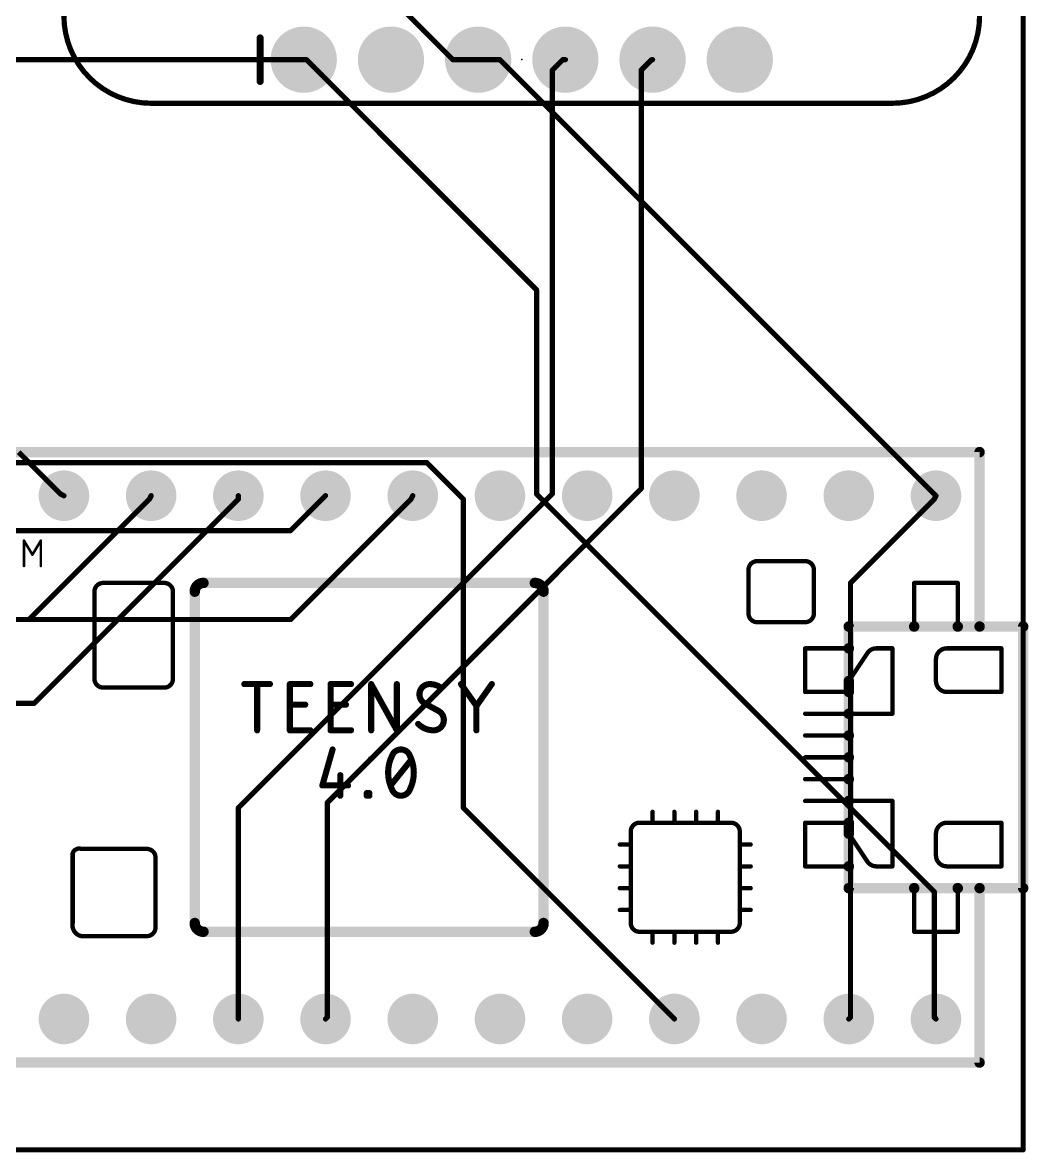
# Model space of a CAD drawing. Extents: x 20.2 to 95.4, y -5.2 to 47.1.
# Drawn here: x 66.11 to 95.4, y -5.16 to 27.75 of the extents above; entities that cross this region are included whole.
import ezdxf

# ---------------------------------------------------------------- set-up
doc = ezdxf.new("R2010")
doc.units = 0
for name, color, linetype in [('1', 12, 'CONTINUOUS'), ('16', 132, 'CONTINUOUS'), ('17', 110, 'CONTINUOUS'), ('20', 31, 'CONTINUOUS'), ('21', 253, 'CONTINUOUS'), ('23', 53, 'CONTINUOUS'), ('51', 253, 'CONTINUOUS')]:
    doc.layers.add(name, color=color, linetype=linetype)

# ---------------------------------------------------------------- blocks, each defined once
blk = doc.blocks.new('RECT')
blk.add_solid([(-0.5, -0.5), (0.5, -0.5), (-0.5, 0.5), (0.5, 0.5)])
blk = doc.blocks.new('ROUNDP')
at = {"const_width": 0.5}
blk.add_lwpolyline([(0, -0.25, 1), (0, 0.25, 1), (0, -0.25)], format="xyb", dxfattribs=at)

msp = doc.modelspace()

# ---------------------------------------------------------------- linework, layer by layer
at = {"layer": '1', "const_width": 0.1524}
for points in [[(71.0184, 34.29), (78.6384, 26.67)], [(58.674, 26.67), (74.295, 26.67)], [(78.6384, 26.67), (79.375, 26.67)], [(81.8388, 26.67), (81.534, 26.3652)], [(81.8388, 26.67), (81.915, 26.67)], [(84.4296, 26.67), (84.1248, 26.3652)], [(84.4296, 26.67), (84.455, 26.67)], [(81.534, 26.3652), (81.534, 14.0208)], [(84.1248, 26.3652), (84.1248, 14.1732)], [(67.2084, 14.0208), (65.9892, 15.24)], [(84.1248, 14.1732), (74.9808, 5.0292)], [(69.7992, 13.8684), (66.294, 10.3632)], [(72.39, 13.8684), (66.4464, 7.9248)], [(67.2084, 14.0208), (67.31, 13.97)], [(69.7992, 13.8684), (69.85, 13.97)], [(81.534, 14.0208), (72.39, 4.8768)], [(72.39, 13.8684), (72.39, 13.97)], [(92.6592, 13.8684), (90.2208, 11.43)], [(92.6592, 13.8684), (92.71, 13.97)], [(90.2208, 11.43), (90.2208, -1.2192)], [(66.294, 10.3632), (59.7408, 10.3632)], [(66.4464, 7.9248), (59.8932, 7.9248)], [(72.39, 4.8768), (72.39, -1.27)], [(74.9808, 5.0292), (74.9808, -1.2192)], [(74.9808, -1.2192), (74.93, -1.27)], [(90.2208, -1.2192), (90.17, -1.27)]]:
    msp.add_lwpolyline(points, dxfattribs=at)
at = {"layer": '1', "const_width": 0.0762}
for points in [[(74.295, 26.6319, 1), (74.295, 26.7081)], [(78.6384, 26.7081, 1), (78.6384, 26.6319)], [(78.6115, 26.6431, 1), (78.6653, 26.6969)], [(79.375, 26.6319, 1), (79.375, 26.7081)], [(81.8388, 26.7081, 1), (81.8388, 26.6319)], [(81.8657, 26.6431, 1), (81.8119, 26.6969)], [(81.915, 26.6319, 1), (81.915, 26.7081)], [(84.4296, 26.7081, 1), (84.4296, 26.6319)], [(84.4565, 26.6431, 1), (84.4027, 26.6969)], [(84.455, 26.6319, 1), (84.455, 26.7081)], [(81.5721, 26.3652, 1), (81.4959, 26.3652)], [(81.5071, 26.3921, 1), (81.5609, 26.3383)], [(84.1629, 26.3652, 1), (84.0867, 26.3652)], [(84.0979, 26.3921, 1), (84.1517, 26.3383)], [(84.0867, 14.1732, 1), (84.1629, 14.1732)], [(84.1517, 14.1463, 1), (84.0979, 14.2001)], [(67.2254, 14.0549, 1), (67.1914, 13.9867)], [(67.1815, 13.9939, 1), (67.2353, 14.0477)], [(67.293, 13.9359, 1), (67.327, 14.0041)], [(69.7651, 13.8854, 1), (69.8333, 13.8514)], [(69.8261, 13.8415, 1), (69.7723, 13.8953)], [(69.8841, 13.953, 1), (69.8159, 13.987)], [(72.4281, 13.97, 1), (72.3519, 13.97)], [(72.3519, 13.8684, 1), (72.4281, 13.8684)], [(72.4169, 13.8415, 1), (72.3631, 13.8953)], [(81.4959, 14.0208, 1), (81.5721, 14.0208)], [(81.5609, 13.9939, 1), (81.5071, 14.0477)], [(92.6251, 13.8854, 1), (92.6933, 13.8514)], [(92.6861, 13.8415, 1), (92.6323, 13.8953)], [(92.7441, 13.953, 1), (92.6759, 13.987)], [(90.2589, 11.43, 1), (90.1827, 11.43)], [(90.1939, 11.4569, 1), (90.2477, 11.4031)], [(66.2671, 10.3901, 1), (66.3209, 10.3363)], [(66.294, 10.3251, 1), (66.294, 10.4013)], [(66.4195, 7.9517, 1), (66.4733, 7.8979)], [(66.4464, 7.8867, 1), (66.4464, 7.9629)], [(72.4281, 4.8768, 1), (72.3519, 4.8768)], [(72.3631, 4.9037, 1), (72.4169, 4.8499)], [(75.0189, 5.0292, 1), (74.9427, 5.0292)], [(74.9539, 5.0561, 1), (75.0077, 5.0023)], [(72.3519, -1.27, 1), (72.4281, -1.27)], [(74.9031, -1.2431, 1), (74.9569, -1.2969)], [(74.9427, -1.2192, 1), (75.0189, -1.2192)], [(75.0077, -1.2461, 1), (74.9539, -1.1923)], [(90.1431, -1.2431, 1), (90.1969, -1.2969)], [(90.1827, -1.2192, 1), (90.2589, -1.2192)], [(90.2477, -1.2461, 1), (90.1939, -1.1923)]]:
    msp.add_lwpolyline(points, format="xyb", dxfattribs=at)
at = {"layer": '16', "const_width": 0.1524}
for points in [[(74.3712, 26.67), (74.295, 26.67)], [(74.3712, 26.67), (81.0768, 19.9644)], [(80.01, 26.67), (79.375, 26.67)], [(92.71, 13.97), (80.01, 26.67)], [(81.0768, 19.9644), (81.0768, 14.0208)], [(77.8764, 14.9352), (56.0832, 14.9352)], [(78.9432, 13.8684), (77.8764, 14.9352)], [(74.93, 13.97), (73.914, 12.954)], [(77.4192, 13.8684), (73.914, 10.3632)], [(77.4192, 13.8684), (77.47, 13.97)], [(78.9432, 4.8768), (78.9432, 13.8684)], [(81.0768, 14.0208), (92.6592, 2.4384)], [(73.914, 12.954), (59.7408, 12.954)], [(73.914, 10.3632), (45.4152, 10.3632)], [(85.09, -1.27), (78.9432, 4.8768)], [(92.6592, 2.4384), (92.6592, -1.2192)], [(92.6592, -1.2192), (92.71, -1.27)]]:
    msp.add_lwpolyline(points, dxfattribs=at)
at = {"layer": '16', "const_width": 0.0762}
for points in [[(74.295, 26.7081, 1), (74.295, 26.6319)], [(74.3981, 26.6969, 1), (74.3443, 26.6431)], [(74.3712, 26.6319, 1), (74.3712, 26.7081)], [(79.375, 26.7081, 1), (79.375, 26.6319)], [(80.0369, 26.6969, 1), (79.9831, 26.6431)], [(80.01, 26.6319, 1), (80.01, 26.7081)], [(81.1149, 19.9644, 1), (81.0387, 19.9644)], [(81.0499, 19.9375, 1), (81.1037, 19.9913)], [(77.9033, 14.9621, 1), (77.8495, 14.9083)], [(77.8764, 14.8971, 1), (77.8764, 14.9733)], [(74.9569, 13.9431, 1), (74.9031, 13.9969)], [(77.3851, 13.8854, 1), (77.4533, 13.8514)], [(77.4461, 13.8415, 1), (77.3923, 13.8953)], [(77.5041, 13.953, 1), (77.4359, 13.987)], [(78.9813, 13.8684, 1), (78.9051, 13.8684)], [(78.9163, 13.8415, 1), (78.9701, 13.8953)], [(81.0387, 14.0208, 1), (81.1149, 14.0208)], [(81.1037, 14.0477, 1), (81.0499, 13.9939)], [(92.6831, 13.9431, 1), (92.7369, 13.9969)], [(73.8871, 12.9809, 1), (73.9409, 12.9271)], [(73.914, 12.9159, 1), (73.914, 12.9921)], [(73.8871, 10.3901, 1), (73.9409, 10.3363)], [(73.914, 10.3251, 1), (73.914, 10.4013)], [(78.9701, 4.9037, 1), (78.9163, 4.8499)], [(78.9051, 4.8768, 1), (78.9813, 4.8768)], [(92.6973, 2.4384, 1), (92.6211, 2.4384)], [(92.6323, 2.4115, 1), (92.6861, 2.4653)], [(85.0631, -1.2969, 1), (85.1169, -1.2431)], [(92.6211, -1.2192, 1), (92.6973, -1.2192)], [(92.6861, -1.1923, 1), (92.6323, -1.2461)], [(92.6831, -1.2969, 1), (92.7369, -1.2431)]]:
    msp.add_lwpolyline(points, format="xyb", dxfattribs=at)
at = {"layer": '20', "const_width": 0.1524}
for points in [[(95.25, -5.08), (95.25, 46.99)], [(20.32, -5.08), (95.25, -5.08)]]:
    msp.add_lwpolyline(points, dxfattribs=at)
at = {"layer": '20', "const_width": 0.0762}
for points in [[(95.2119, -5.08, 1), (95.2881, -5.08)], [(95.25, -5.1181, 1), (95.25, -5.0419)]]:
    msp.add_lwpolyline(points, format="xyb", dxfattribs=at)
at = {"layer": '21'}
for points, const_width in [([(67.31, 27.94, 0.4142), (69.85, 25.4)], 0.1524), ([(91.44, 25.4, 0.4142), (93.98, 27.94)], 0.1524), ([(69.85, 25.4381, 1), (69.85, 25.3619)], 0.0762), ([(69.85, 25.3619, 1), (69.85, 25.4381)], 0.0762), ([(91.44, 25.4381, 1), (91.44, 25.3619)], 0.0762), ([(91.44, 25.3619, 1), (91.44, 25.4381)], 0.0762), ([(94.0562, 15.24, 1), (93.9038, 15.24)], 0.1524), ([(93.98, 15.1638, 1), (93.98, 15.3162)], 0.1524), ([(66.1622, 12.6717, 1), (66.1295, 12.6521)], 0.0381), ([(66.1649, 12.6619, 1), (66.1268, 12.6619)], 0.0381), ([(66.6559, 12.6619, 1), (66.6179, 12.6619)], 0.0381), ([(66.6532, 12.6521, 1), (66.6206, 12.6717)], 0.0381), ([(66.375, 12.2625, 1), (66.4077, 12.2429)], 0.0381), ([(66.375, 12.2429, 1), (66.4077, 12.2625)], 0.0381), ([(66.1268, 11.9253, 1), (66.1649, 11.9253)], 0.0381), ([(66.6179, 11.9253, 1), (66.6559, 11.9253)], 0.0381), ([(87.503, 12.065, 0.4142), (87.249, 11.811)], 0.127), ([(87.2808, 11.811, 1), (87.2173, 11.811)], 0.0635), ([(87.503, 12.0968, 1), (87.503, 12.0333)], 0.0635), ([(87.503, 12.0333, 1), (87.503, 12.0968)], 0.0635), ([(89.154, 11.811, 0.4142), (88.9, 12.065)], 0.127), ([(88.9, 12.0968, 1), (88.9, 12.0333)], 0.0635), ([(88.9, 12.0333, 1), (88.9, 12.0968)], 0.0635), ([(89.1858, 11.811, 1), (89.1223, 11.811)], 0.0635), ([(71.374, 11.43, 0.4142), (71.12, 11.176)], 0.3048), ([(71.374, 11.5062, 1), (71.374, 11.3538)], 0.1524), ([(71.374, 11.3538, 1), (71.374, 11.5062)], 0.1524), ([(81.28, 11.176, 0.4142), (81.026, 11.43)], 0.3048), ([(81.026, 11.5062, 1), (81.026, 11.3538)], 0.1524), ([(81.026, 11.3538, 1), (81.026, 11.5062)], 0.1524), ([(87.2173, 11.811, 1), (87.2808, 11.811)], 0.0635), ([(89.1223, 11.811, 1), (89.1858, 11.811)], 0.0635), ([(68.2308, 11.176, 1), (68.1672, 11.176)], 0.0635), ([(68.1672, 11.176, 1), (68.2308, 11.176)], 0.0635), ([(68.453, 11.43, 0.4142), (68.199, 11.176)], 0.127), ([(68.453, 11.4618, 1), (68.453, 11.3982)], 0.0635), ([(68.453, 11.3982, 1), (68.453, 11.4618)], 0.0635), ([(70.231, 11.4618, 1), (70.231, 11.3982)], 0.0635), ([(70.485, 11.176, 0.4142), (70.231, 11.43)], 0.127), ([(70.231, 11.3982, 1), (70.231, 11.4618)], 0.0635), ([(70.5168, 11.176, 1), (70.4532, 11.176)], 0.0635), ([(70.4532, 11.176, 1), (70.5168, 11.176)], 0.0635), ([(71.1962, 11.176, 1), (71.0438, 11.176)], 0.1524), ([(71.0438, 11.176, 1), (71.1962, 11.176)], 0.1524), ([(81.3562, 11.176, 1), (81.2038, 11.176)], 0.1524), ([(81.2038, 11.176, 1), (81.3562, 11.176)], 0.1524), ([(92.075, 11.4618, 1), (92.075, 11.3982)], 0.0635), ([(92.1068, 11.43, 1), (92.0433, 11.43)], 0.0635), ([(93.3768, 11.43, 1), (93.3132, 11.43)], 0.0635), ([(93.345, 11.3982, 1), (93.345, 11.4618)], 0.0635), ([(87.249, 10.541, 0.4142), (87.503, 10.287)], 0.127), ([(87.2808, 10.541, 1), (87.2173, 10.541)], 0.0635), ([(87.2173, 10.541, 1), (87.2808, 10.541)], 0.0635), ([(88.9, 10.287, 0.4142), (89.154, 10.541)], 0.127), ([(89.1858, 10.541, 1), (89.1223, 10.541)], 0.0635), ([(89.1223, 10.541, 1), (89.1858, 10.541)], 0.0635), ([(87.503, 10.3188, 1), (87.503, 10.2553)], 0.0635), ([(87.503, 10.2553, 1), (87.503, 10.3188)], 0.0635), ([(88.9, 10.3188, 1), (88.9, 10.2553)], 0.0635), ([(88.9, 10.2553, 1), (88.9, 10.3188)], 0.0635), ([(90.17, 10.2362, 1), (90.17, 10.0838)], 0.1524), ([(90.2462, 10.16, 1), (90.0938, 10.16)], 0.1524), ([(92.075, 10.2362, 1), (92.075, 10.0838)], 0.1524), ([(92.075, 10.0838, 1), (92.075, 10.2362)], 0.1524), ([(93.345, 10.2362, 1), (93.345, 10.0838)], 0.1524), ([(93.345, 10.0838, 1), (93.345, 10.2362)], 0.1524), ([(93.98, 10.2362, 1), (93.98, 10.0838)], 0.1524), ([(93.9038, 10.16, 1), (94.0562, 10.16)], 0.1524), ([(93.98, 10.0838, 1), (93.98, 10.2362)], 0.1524), ([(95.3262, 10.16, 1), (95.1738, 10.16)], 0.1524), ([(95.25, 10.0838, 1), (95.25, 10.2362)], 0.1524), ([(92.0433, 10.16, 1), (92.1068, 10.16)], 0.0635), ([(93.3132, 10.16, 1), (93.3768, 10.16)], 0.0635), ([(88.9, 9.5568, 1), (88.9, 9.4932)], 0.0635), ([(88.9318, 9.525, 1), (88.8683, 9.525)], 0.0635), ([(90.2462, 9.525, 1), (90.0938, 9.525)], 0.1524), ([(90.0938, 9.525, 1), (90.2462, 9.525)], 0.1524), ([(90.17, 9.4932, 1), (90.17, 9.5568)], 0.0635), ([(90.9749, 9.525, 0.2508), (90.7107, 9.3836)], 0.127), ([(90.9749, 9.5568, 1), (90.9749, 9.4932)], 0.0635), ([(90.9749, 9.4933, 1), (90.9749, 9.5567)], 0.0635), ([(91.4718, 9.525, 1), (91.4082, 9.525)], 0.0635), ([(91.44, 9.4932, 1), (91.44, 9.5568)], 0.0635), ([(93.0275, 9.525, 0.4142), (92.71, 9.2075)], 0.127), ([(93.0275, 9.5568, 1), (93.0275, 9.4932)], 0.0635), ([(93.0275, 9.4932, 1), (93.0275, 9.5568)], 0.0635), ([(94.6468, 9.525, 1), (94.5833, 9.525)], 0.0635), ([(94.615, 9.4932, 1), (94.615, 9.5568)], 0.0635), ([(90.6843, 9.4012, 1), (90.7372, 9.366)], 0.0635), ([(90.7372, 9.366, 1), (90.6843, 9.4012)], 0.0635), ([(92.7418, 9.2075, 1), (92.6783, 9.2075)], 0.0635), ([(92.6783, 9.2075, 1), (92.7418, 9.2075)], 0.0635), ([(68.2308, 8.636, 1), (68.1672, 8.636)], 0.0635), ([(68.1672, 8.636, 1), (68.2308, 8.636)], 0.0635), ([(68.199, 8.636, 0.4142), (68.453, 8.382)], 0.127), ([(70.231, 8.382, 0.4142), (70.485, 8.636)], 0.127), ([(70.5168, 8.636, 1), (70.4532, 8.636)], 0.0635), ([(70.4532, 8.636, 1), (70.5168, 8.636)], 0.0635), ([(72.5629, 8.5281, 1), (72.5629, 8.4392)], 0.0889), ([(72.9813, 8.4836, 1), (72.8924, 8.4836)], 0.0889), ([(73.3108, 8.4392, 1), (73.3108, 8.5281)], 0.0889), ([(73.8895, 8.5281, 1), (73.8895, 8.4392)], 0.0889), ([(73.9339, 8.4836, 1), (73.845, 8.4836)], 0.0889), ([(74.4878, 8.4392, 1), (74.4878, 8.5281)], 0.0889), ([(75.0758, 8.5281, 1), (75.0758, 8.4392)], 0.0889), ([(75.1202, 8.4836, 1), (75.0314, 8.4836)], 0.0889), ([(75.6741, 8.4392, 1), (75.6741, 8.5281)], 0.0889), ([(76.2977, 8.5052, 1), (76.22, 8.462)], 0.0889), ([(76.3033, 8.4836, 1), (76.2144, 8.4836)], 0.0889), ([(77.0512, 8.4836, 1), (76.9623, 8.4836)], 0.0889), ([(77.9642, 8.4836, 0.4142), (77.6651, 8.1844)], 0.1778), ([(78.3008, 8.3714, 0.1623), (77.9642, 8.4836)], 0.1778), ([(77.9642, 8.528, 1), (77.9642, 8.4392)], 0.0889), ([(77.9642, 8.4392, 1), (77.9642, 8.5281)], 0.0889), ([(78.9124, 8.5092, 1), (78.8398, 8.458)], 0.0889), ([(79.8099, 8.458, 1), (79.7373, 8.5092)], 0.0889), ([(90.2462, 8.5725, 1), (90.0938, 8.5725)], 0.1524), ([(90.0938, 8.5725, 1), (90.2462, 8.5725)], 0.1524), ([(90.1436, 8.5901, 1), (90.1964, 8.5549)], 0.0635), ([(92.71, 8.5725, 0.4142), (93.0275, 8.255)], 0.127), ([(92.7418, 8.5725, 1), (92.6783, 8.5725)], 0.0635), ([(92.6783, 8.5725, 1), (92.7418, 8.5725)], 0.0635), ([(68.453, 8.4138, 1), (68.453, 8.3502)], 0.0635), ([(68.453, 8.3502, 1), (68.453, 8.4138)], 0.0635), ([(70.231, 8.4138, 1), (70.231, 8.3502)], 0.0635), ([(70.231, 8.3502, 1), (70.231, 8.4138)], 0.0635), ([(77.7095, 8.1844, 1), (77.6206, 8.1844)], 0.0889), ([(77.6206, 8.1844, 1), (77.7095, 8.1844)], 0.0889), ([(77.6651, 8.1844, 0.2656), (77.8146, 7.9227)], 0.1778), ([(78.2741, 8.3359, 1), (78.3274, 8.407)], 0.0889), ([(88.9, 8.2868, 1), (88.9, 8.2233)], 0.0635), ([(88.8683, 8.255, 1), (88.9318, 8.255)], 0.0635), ([(90.2462, 8.255, 1), (90.0938, 8.255)], 0.1524), ([(90.0938, 8.255, 1), (90.2462, 8.255)], 0.1524), ([(90.17, 8.2233, 1), (90.17, 8.2868)], 0.0635), ([(93.0275, 8.2868, 1), (93.0275, 8.2233)], 0.0635), ([(93.0275, 8.2233, 1), (93.0275, 8.2868)], 0.0635), ([(94.5833, 8.255, 1), (94.6468, 8.255)], 0.0635), ([(94.615, 8.2233, 1), (94.615, 8.2868)], 0.0635), ([(73.8895, 7.9297, 1), (73.8895, 7.8408)], 0.0889), ([(74.3382, 7.8408, 1), (74.3382, 7.9297)], 0.0889), ([(75.0758, 7.9297, 1), (75.0758, 7.8408)], 0.0889), ([(75.5245, 7.8408, 1), (75.5245, 7.9297)], 0.0889), ([(77.8359, 7.9617, 1), (77.7934, 7.8837)], 0.0889), ([(77.7921, 7.8844, 1), (77.8372, 7.961)], 0.0889), ([(79.2885, 7.8735, 1), (79.3612, 7.8223)], 0.0889), ([(79.3693, 7.8479, 1), (79.2804, 7.8479)], 0.0889), ([(79.2885, 7.8223, 1), (79.3612, 7.8735)], 0.0889), ([(78.3756, 7.4366, 0.2656), (78.226, 7.6983)], 0.1778), ([(78.2485, 7.7366, 1), (78.2034, 7.66)], 0.0889), ([(78.2047, 7.6593, 1), (78.2473, 7.7373)], 0.0889), ([(88.9, 7.6517, 1), (88.9, 7.5883)], 0.0635), ([(90.2462, 7.62, 1), (90.0938, 7.62)], 0.1524), ([(90.0938, 7.62, 1), (90.2462, 7.62)], 0.1524), ([(90.17, 7.6517, 1), (90.17, 7.5883)], 0.0635), ([(90.17, 7.5883, 1), (90.17, 7.6517)], 0.0635), ([(91.4082, 7.62, 1), (91.4718, 7.62)], 0.0635), ([(91.44, 7.5883, 1), (91.44, 7.6517)], 0.0635), ([(77.6277, 7.3244, 0.2), (78.0764, 7.1374)], 0.1778), ([(77.6592, 7.3557, 1), (77.5961, 7.2931)], 0.0889), ([(78.0764, 7.1374, 0.4142), (78.3756, 7.4366)], 0.1778), ([(78.42, 7.4366, 1), (78.3311, 7.4366)], 0.0889), ([(78.3311, 7.4366, 1), (78.42, 7.4366)], 0.0889), ([(72.8924, 7.1374, 1), (72.9813, 7.1374)], 0.0889), ([(73.8895, 7.1819, 1), (73.8895, 7.093)], 0.0889), ([(73.845, 7.1374, 1), (73.9339, 7.1374)], 0.0889), ([(74.4878, 7.093, 1), (74.4878, 7.1819)], 0.0889), ([(75.0758, 7.1819, 1), (75.0758, 7.093)], 0.0889), ([(75.0314, 7.1374, 1), (75.1202, 7.1374)], 0.0889), ([(75.6741, 7.093, 1), (75.6741, 7.1819)], 0.0889), ([(76.2144, 7.1374, 1), (76.3033, 7.1374)], 0.0889), ([(76.9623, 7.1374, 1), (77.0512, 7.1374)], 0.0889), ([(76.9679, 7.1158, 1), (77.0456, 7.159)], 0.0889), ([(78.0764, 7.1818, 1), (78.0764, 7.093)], 0.0889), ([(78.0764, 7.093, 1), (78.0764, 7.1818)], 0.0889), ([(79.2804, 7.1374, 1), (79.3693, 7.1374)], 0.0889), ([(88.9, 7.0168, 1), (88.9, 6.9533)], 0.0635), ([(90.2462, 6.985, 1), (90.0938, 6.985)], 0.1524), ([(90.0938, 6.985, 1), (90.2462, 6.985)], 0.1524), ([(90.17, 6.9533, 1), (90.17, 7.0168)], 0.0635), ([(75.178, 6.5664, 1), (75.0925, 6.5908)], 0.0889), ([(77.1264, 6.5786, 0.3205), (76.8647, 6.3916)], 0.1778), ([(77.3882, 6.3916, 0.3205), (77.1264, 6.5786)], 0.1778), ([(77.1264, 6.623, 1), (77.1264, 6.5342)], 0.0889), ([(77.1264, 6.5342, 1), (77.1264, 6.623)], 0.0889), ([(76.8647, 6.3916, 0.1139), (76.7525, 5.9055)], 0.1778), ([(76.8226, 6.406, 1), (76.9067, 6.3772)], 0.0889), ([(76.9046, 6.3721, 1), (76.8247, 6.4111)], 0.0889), ([(77.4282, 6.4111, 1), (77.3482, 6.3721)], 0.0889), ([(77.5004, 5.9055, 0.1139), (77.3882, 6.3916)], 0.1778), ([(77.3461, 6.3772, 1), (77.4302, 6.406)], 0.0889), ([(77.4603, 6.2517, 1), (77.3909, 6.3072)], 0.0889), ([(88.9, 6.3818, 1), (88.9, 6.3183)], 0.0635), ([(90.2462, 6.35, 1), (90.0938, 6.35)], 0.1524), ([(90.0938, 6.35, 1), (90.2462, 6.35)], 0.1524), ([(90.17, 6.3183, 1), (90.17, 6.3818)], 0.0635), ([(76.7525, 5.9055, 0.1139), (76.8647, 5.4194)], 0.1778), ([(76.7969, 5.9055, 1), (76.708, 5.9055)], 0.0889), ([(76.708, 5.9055, 1), (76.7969, 5.9055)], 0.0889), ([(77.3882, 5.4194, 0.1139), (77.5004, 5.9055)], 0.1778), ([(77.5448, 5.9055, 1), (77.4559, 5.9055)], 0.0889), ([(77.4559, 5.9055, 1), (77.5448, 5.9055)], 0.0889), ([(74.8361, 5.576, 1), (74.8361, 5.4871)], 0.0889), ([(75.4041, 5.8307, 1), (75.3152, 5.8307)], 0.0889), ([(75.584, 5.4871, 1), (75.584, 5.576)], 0.0889), ([(76.7926, 5.5593, 1), (76.862, 5.5038)], 0.0889), ([(88.9, 5.7467, 1), (88.9, 5.6833)], 0.0635), ([(90.2462, 5.715, 1), (90.0938, 5.715)], 0.1524), ([(90.0938, 5.715, 1), (90.2462, 5.715)], 0.1524), ([(90.17, 5.6833, 1), (90.17, 5.7467)], 0.0635), ([(74.7934, 5.5438, 1), (74.8788, 5.5193)], 0.0889), ([(75.3152, 5.2324, 1), (75.4041, 5.2324)], 0.0889), ([(76.1753, 5.3072, 1), (76.0864, 5.3072)], 0.0889), ([(76.1309, 5.2769, 1), (76.1309, 5.1879)], 0.0889), ([(76.0864, 5.2324, 1), (76.1753, 5.2324)], 0.0889), ([(76.1309, 5.3516, 1), (76.1309, 5.2627)], 0.0889), ([(76.2501, 5.3072, 1), (76.1612, 5.3072)], 0.0889), ([(76.1612, 5.2324, 1), (76.2501, 5.2324)], 0.0889), ([(76.2056, 5.2627, 1), (76.2056, 5.3516)], 0.0889), ([(76.2056, 5.1879, 1), (76.2056, 5.2769)], 0.0889), ([(76.8647, 5.4194, 0.3205), (77.1264, 5.2324)], 0.1778), ([(76.9067, 5.4338, 1), (76.8226, 5.405)], 0.0889), ([(76.8247, 5.3999, 1), (76.9046, 5.4388)], 0.0889), ([(77.1264, 5.2324, 0.3205), (77.3882, 5.4194)], 0.1778), ([(77.1264, 5.2768, 1), (77.1264, 5.188)], 0.0889), ([(77.1264, 5.188, 1), (77.1264, 5.2768)], 0.0889), ([(77.3482, 5.4389, 1), (77.4282, 5.3999)], 0.0889), ([(77.4302, 5.405, 1), (77.3461, 5.4338)], 0.0889), ([(88.9, 5.1117, 1), (88.9, 5.0483)], 0.0635), ([(90.2462, 5.08, 1), (90.0938, 5.08)], 0.1524), ([(90.0938, 5.08, 1), (90.2462, 5.08)], 0.1524), ([(90.17, 5.1117, 1), (90.17, 5.0483)], 0.0635), ([(90.17, 5.0483, 1), (90.17, 5.1117)], 0.0635), ([(91.4718, 5.08, 1), (91.4082, 5.08)], 0.0635), ([(91.44, 5.0483, 1), (91.44, 5.1117)], 0.0635), ([(84.4868, 4.7625, 1), (84.4232, 4.7625)], 0.0635), ([(85.1218, 4.7625, 1), (85.0583, 4.7625)], 0.0635), ([(85.7568, 4.7625, 1), (85.6933, 4.7625)], 0.0635), ([(86.3918, 4.7625, 1), (86.3282, 4.7625)], 0.0635), ([(84.074, 4.445, 0.4142), (83.82, 4.191)], 0.127), ([(84.074, 4.4768, 1), (84.074, 4.4133)], 0.0635), ([(84.074, 4.4133, 1), (84.074, 4.4768)], 0.0635), ([(84.4232, 4.445, 1), (84.4868, 4.445)], 0.0635), ([(84.455, 4.4768, 1), (84.455, 4.4133)], 0.0635), ([(84.455, 4.4133, 1), (84.455, 4.4768)], 0.0635), ([(85.09, 4.4768, 1), (85.09, 4.4133)], 0.0635), ([(85.0583, 4.445, 1), (85.1218, 4.445)], 0.0635), ([(85.09, 4.4133, 1), (85.09, 4.4768)], 0.0635), ([(85.725, 4.4768, 1), (85.725, 4.4133)], 0.0635), ([(85.6933, 4.445, 1), (85.7568, 4.445)], 0.0635), ([(85.725, 4.4133, 1), (85.725, 4.4768)], 0.0635), ([(86.3282, 4.445, 1), (86.3918, 4.445)], 0.0635), ([(86.36, 4.4768, 1), (86.36, 4.4133)], 0.0635), ([(86.36, 4.4133, 1), (86.36, 4.4768)], 0.0635), ([(86.741, 4.4768, 1), (86.741, 4.4133)], 0.0635), ([(86.995, 4.191, 0.4142), (86.741, 4.445)], 0.127), ([(86.741, 4.4133, 1), (86.741, 4.4768)], 0.0635), ([(88.9, 4.4768, 1), (88.9, 4.4133)], 0.0635), ([(88.9318, 4.445, 1), (88.8683, 4.445)], 0.0635), ([(90.2462, 4.445, 1), (90.0938, 4.445)], 0.1524), ([(90.0938, 4.445, 1), (90.2462, 4.445)], 0.1524), ([(90.2462, 4.1275, 1), (90.0938, 4.1275)], 0.1524), ([(90.17, 4.4133, 1), (90.17, 4.4768)], 0.0635), ([(93.0275, 4.445, 0.4142), (92.71, 4.1275)], 0.127), ([(93.0275, 4.4768, 1), (93.0275, 4.4133)], 0.0635), ([(93.0275, 4.4133, 1), (93.0275, 4.4768)], 0.0635), ([(94.6468, 4.445, 1), (94.5833, 4.445)], 0.0635), ([(94.615, 4.4133, 1), (94.615, 4.4768)], 0.0635), ([(83.8518, 4.191, 1), (83.7883, 4.191)], 0.0635), ([(83.7883, 4.191, 1), (83.8518, 4.191)], 0.0635), ([(87.0268, 4.191, 1), (86.9633, 4.191)], 0.0635), ([(86.9633, 4.191, 1), (87.0268, 4.191)], 0.0635), ([(90.0938, 4.1275, 1), (90.2462, 4.1275)], 0.1524), ([(90.1964, 4.1451, 1), (90.1436, 4.1099)], 0.0635), ([(92.7418, 4.1275, 1), (92.6783, 4.1275)], 0.0635), ([(92.6783, 4.1275, 1), (92.7418, 4.1275)], 0.0635), ([(67.818, 3.683, 0.4142), (67.564, 3.556)], 0.127), ([(67.818, 3.7148, 1), (67.818, 3.6513)], 0.0635), ([(67.808, 3.6529, 1), (67.828, 3.7131)], 0.0635), ([(69.977, 3.429, 0.4142), (69.723, 3.683)], 0.127), ([(69.723, 3.7148, 1), (69.723, 3.6513)], 0.0635), ([(69.723, 3.6513, 1), (69.723, 3.7148)], 0.0635), ([(83.5025, 3.8418, 1), (83.5025, 3.7782)], 0.0635), ([(83.8518, 3.81, 1), (83.7883, 3.81)], 0.0635), ([(83.7883, 3.81, 1), (83.8518, 3.81)], 0.0635), ([(83.82, 3.7782, 1), (83.82, 3.8418)], 0.0635), ([(86.995, 3.8418, 1), (86.995, 3.7782)], 0.0635), ([(87.0268, 3.81, 1), (86.9633, 3.81)], 0.0635), ([(86.9633, 3.81, 1), (87.0268, 3.81)], 0.0635), ([(87.3125, 3.7782, 1), (87.3125, 3.8418)], 0.0635), ([(67.5339, 3.566, 1), (67.5941, 3.546)], 0.0635), ([(67.5958, 3.556, 1), (67.5323, 3.556)], 0.0635), ([(70.0088, 3.429, 1), (69.9453, 3.429)], 0.0635), ([(69.9453, 3.429, 1), (70.0088, 3.429)], 0.0635), ([(90.2462, 3.175, 1), (90.0938, 3.175)], 0.1524), ([(90.7107, 3.3164, 0.2508), (90.9749, 3.175)], 0.127), ([(90.7372, 3.334, 1), (90.6843, 3.2988)], 0.0635), ([(90.6843, 3.2988, 1), (90.7372, 3.334)], 0.0635), ([(92.71, 3.4925, 0.4142), (93.0275, 3.175)], 0.127), ([(92.7418, 3.4925, 1), (92.6783, 3.4925)], 0.0635), ([(92.6783, 3.4925, 1), (92.7418, 3.4925)], 0.0635), ([(83.5025, 3.2068, 1), (83.5025, 3.1433)], 0.0635), ([(83.8518, 3.175, 1), (83.7883, 3.175)], 0.0635), ([(83.7883, 3.175, 1), (83.8518, 3.175)], 0.0635), ([(83.82, 3.1433, 1), (83.82, 3.2068)], 0.0635), ([(86.995, 3.2068, 1), (86.995, 3.1433)], 0.0635), ([(87.0268, 3.175, 1), (86.9633, 3.175)], 0.0635), ([(86.9633, 3.175, 1), (87.0268, 3.175)], 0.0635), ([(87.3125, 3.1433, 1), (87.3125, 3.2068)], 0.0635), ([(88.9, 3.2068, 1), (88.9, 3.1433)], 0.0635), ([(88.8683, 3.175, 1), (88.9318, 3.175)], 0.0635), ([(90.0938, 3.175, 1), (90.2462, 3.175)], 0.1524), ([(90.17, 3.1433, 1), (90.17, 3.2068)], 0.0635), ([(90.9749, 3.2068, 1), (90.9749, 3.1433)], 0.0635), ([(90.9749, 3.1433, 1), (90.9749, 3.2067)], 0.0635), ([(91.4082, 3.175, 1), (91.4718, 3.175)], 0.0635), ([(91.44, 3.1433, 1), (91.44, 3.2068)], 0.0635), ([(93.0275, 3.2068, 1), (93.0275, 3.1433)], 0.0635), ([(93.0275, 3.1433, 1), (93.0275, 3.2068)], 0.0635), ([(94.5833, 3.175, 1), (94.6468, 3.175)], 0.0635), ([(94.615, 3.1433, 1), (94.615, 3.2068)], 0.0635), ([(90.17, 2.6162, 1), (90.17, 2.4638)], 0.1524), ([(92.075, 2.6162, 1), (92.075, 2.4638)], 0.1524), ([(92.075, 2.4638, 1), (92.075, 2.6162)], 0.1524), ([(93.345, 2.6162, 1), (93.345, 2.4638)], 0.1524), ([(93.345, 2.4638, 1), (93.345, 2.6162)], 0.1524), ([(93.98, 2.6162, 1), (93.98, 2.4638)], 0.1524), ([(94.0562, 2.54, 1), (93.9038, 2.54)], 0.1524), ([(93.98, 2.4638, 1), (93.98, 2.6162)], 0.1524), ([(95.25, 2.4638, 1), (95.25, 2.6162)], 0.1524), ([(83.5025, 2.5718, 1), (83.5025, 2.5082)], 0.0635), ([(83.8518, 2.54, 1), (83.7883, 2.54)], 0.0635), ([(83.7883, 2.54, 1), (83.8518, 2.54)], 0.0635), ([(83.82, 2.5082, 1), (83.82, 2.5718)], 0.0635), ([(86.995, 2.5718, 1), (86.995, 2.5082)], 0.0635), ([(87.0268, 2.54, 1), (86.9633, 2.54)], 0.0635), ([(86.9633, 2.54, 1), (87.0268, 2.54)], 0.0635), ([(87.3125, 2.5082, 1), (87.3125, 2.5718)], 0.0635), ([(90.0938, 2.54, 1), (90.2462, 2.54)], 0.1524), ([(92.1068, 2.54, 1), (92.0433, 2.54)], 0.0635), ([(93.3768, 2.54, 1), (93.3132, 2.54)], 0.0635), ([(95.1738, 2.54, 1), (95.3262, 2.54)], 0.1524), ([(71.12, 1.524, 0.4142), (71.374, 1.27)], 0.3048), ([(71.1962, 1.524, 1), (71.0438, 1.524)], 0.1524), ([(81.026, 1.27, 0.4142), (81.28, 1.524)], 0.3048), ([(81.3562, 1.524, 1), (81.2038, 1.524)], 0.1524), ([(83.5025, 1.9367, 1), (83.5025, 1.8733)], 0.0635), ([(83.8518, 1.905, 1), (83.7883, 1.905)], 0.0635), ([(83.7883, 1.905, 1), (83.8518, 1.905)], 0.0635), ([(83.82, 1.8733, 1), (83.82, 1.9367)], 0.0635), ([(87.0268, 1.905, 1), (86.9633, 1.905)], 0.0635), ([(86.995, 1.9367, 1), (86.995, 1.8733)], 0.0635), ([(86.9633, 1.905, 1), (87.0268, 1.905)], 0.0635), ([(87.3125, 1.8733, 1), (87.3125, 1.9367)], 0.0635), ([(67.564, 1.524, 0.4142), (67.818, 1.143)], 0.127), ([(67.5323, 1.524, 1), (67.5958, 1.524)], 0.0635), ([(67.5951, 1.5178, 1), (67.5329, 1.5302)], 0.0635), ([(69.723, 1.143, 0.4142), (69.977, 1.397)], 0.127), ([(70.0088, 1.397, 1), (69.9453, 1.397)], 0.0635), ([(69.9453, 1.397, 1), (70.0088, 1.397)], 0.0635), ([(71.0438, 1.524, 1), (71.1962, 1.524)], 0.1524), ([(71.374, 1.3462, 1), (71.374, 1.1938)], 0.1524), ([(71.374, 1.1938, 1), (71.374, 1.3462)], 0.1524), ([(81.026, 1.3462, 1), (81.026, 1.1938)], 0.1524), ([(81.026, 1.1938, 1), (81.026, 1.3462)], 0.1524), ([(81.2038, 1.524, 1), (81.3562, 1.524)], 0.1524), ([(83.82, 1.524, 0.4142), (84.074, 1.27)], 0.127), ([(83.8518, 1.524, 1), (83.7883, 1.524)], 0.0635), ([(83.7883, 1.524, 1), (83.8518, 1.524)], 0.0635), ([(84.074, 1.3017, 1), (84.074, 1.2383)], 0.0635), ([(84.074, 1.2383, 1), (84.074, 1.3017)], 0.0635), ([(84.4868, 1.27, 1), (84.4232, 1.27)], 0.0635), ([(84.455, 1.3017, 1), (84.455, 1.2383)], 0.0635), ([(84.455, 1.2383, 1), (84.455, 1.3017)], 0.0635), ([(85.09, 1.3017, 1), (85.09, 1.2383)], 0.0635), ([(85.1218, 1.27, 1), (85.0583, 1.27)], 0.0635), ([(85.09, 1.2383, 1), (85.09, 1.3017)], 0.0635), ([(85.725, 1.3017, 1), (85.725, 1.2383)], 0.0635), ([(85.7568, 1.27, 1), (85.6933, 1.27)], 0.0635), ([(85.725, 1.2383, 1), (85.725, 1.3017)], 0.0635), ([(86.3918, 1.27, 1), (86.3282, 1.27)], 0.0635), ([(86.36, 1.3017, 1), (86.36, 1.2383)], 0.0635), ([(86.36, 1.2383, 1), (86.36, 1.3017)], 0.0635), ([(86.741, 1.27, 0.4142), (86.995, 1.524)], 0.127), ([(86.741, 1.3017, 1), (86.741, 1.2383)], 0.0635), ([(86.741, 1.2383, 1), (86.741, 1.3017)], 0.0635), ([(87.0268, 1.524, 1), (86.9633, 1.524)], 0.0635), ([(86.9633, 1.524, 1), (87.0268, 1.524)], 0.0635), ([(92.075, 1.3017, 1), (92.075, 1.2383)], 0.0635), ([(93.345, 1.2383, 1), (93.345, 1.3017)], 0.0635), ([(67.818, 1.1747, 1), (67.818, 1.1113)], 0.0635), ([(67.8118, 1.1119, 1), (67.8242, 1.1741)], 0.0635), ([(69.723, 1.1747, 1), (69.723, 1.1113)], 0.0635), ([(69.723, 1.1113, 1), (69.723, 1.1747)], 0.0635), ([(92.0433, 1.27, 1), (92.1068, 1.27)], 0.0635), ([(93.3132, 1.27, 1), (93.3768, 1.27)], 0.0635), ([(84.4232, 0.9525, 1), (84.4868, 0.9525)], 0.0635), ([(85.0583, 0.9525, 1), (85.1218, 0.9525)], 0.0635), ([(85.6933, 0.9525, 1), (85.7568, 0.9525)], 0.0635), ([(86.3282, 0.9525, 1), (86.3918, 0.9525)], 0.0635), ([(93.9038, -2.54, 1), (94.0562, -2.54)], 0.1524), ([(93.98, -2.6162, 1), (93.98, -2.4638)], 0.1524)]:
    msp.add_lwpolyline(points, format="xyb", dxfattribs=dict(at, const_width=const_width))
for points, const_width in [([(69.85, 25.4), (91.44, 25.4)], 0.1524), ([(58.42, 15.24), (93.98, 15.24)], 0.3048), ([(93.98, 15.24), (93.98, 10.16)], 0.3048), ([(66.1458, 11.9253), (66.1458, 12.6619)], 0.0762), ([(66.1458, 12.6619), (66.3914, 12.2527)], 0.0762), ([(66.3914, 12.2527), (66.6369, 12.6619)], 0.0762), ([(66.6369, 12.6619), (66.6369, 11.9253)], 0.0762), ([(87.249, 11.811), (87.249, 10.541)], 0.127), ([(88.9, 12.065), (87.503, 12.065)], 0.127), ([(89.154, 10.541), (89.154, 11.811)], 0.127), ([(71.374, 11.43), (81.026, 11.43)], 0.3048), ([(68.199, 11.176), (68.199, 8.636)], 0.127), ([(70.231, 11.43), (68.453, 11.43)], 0.127), ([(70.485, 8.636), (70.485, 11.176)], 0.127), ([(71.12, 1.524), (71.12, 11.176)], 0.3048), ([(81.28, 11.176), (81.28, 1.524)], 0.3048), ([(93.345, 11.43), (92.075, 11.43)], 0.127), ([(92.075, 11.43), (92.075, 10.16)], 0.127), ([(93.345, 10.16), (93.345, 11.43)], 0.127), ([(87.503, 10.287), (88.9, 10.287)], 0.127), ([(92.075, 10.16), (90.17, 10.16)], 0.3048), ([(90.17, 10.16), (90.17, 9.525)], 0.3048), ([(93.345, 10.16), (92.075, 10.16)], 0.3048), ([(93.98, 10.16), (93.345, 10.16)], 0.3048), ([(95.25, 10.16), (93.98, 10.16)], 0.3048), ([(95.25, 2.54), (95.25, 10.16)], 0.3048), ([(88.9, 8.255), (88.9, 9.525)], 0.127), ([(88.9, 9.525), (90.17, 9.525)], 0.127), ([(90.17, 9.525), (90.17, 8.5725)], 0.3048), ([(91.44, 9.525), (90.9749, 9.525)], 0.127), ([(91.44, 7.62), (91.44, 9.525)], 0.127), ([(94.615, 9.525), (93.0275, 9.525)], 0.127), ([(94.615, 8.255), (94.615, 9.525)], 0.127), ([(90.7107, 9.3836), (90.17, 8.5725)], 0.127), ([(92.71, 9.2075), (92.71, 8.5725)], 0.127), ([(72.5629, 8.4836), (73.3108, 8.4836)], 0.1778), ([(72.9369, 7.1374), (72.9369, 8.4836)], 0.1778), ([(73.8895, 7.1374), (73.8895, 8.4836)], 0.1778), ([(73.8895, 8.4836), (74.4878, 8.4836)], 0.1778), ([(75.0758, 7.1374), (75.0758, 8.4836)], 0.1778), ([(75.0758, 8.4836), (75.6741, 8.4836)], 0.1778), ([(76.2588, 7.1374), (76.2588, 8.4836)], 0.1778), ([(76.2588, 8.4836), (77.0067, 7.1374)], 0.1778), ([(77.0067, 7.1374), (77.0067, 8.4836)], 0.1778), ([(78.8761, 8.4836), (79.3248, 7.8479)], 0.1778), ([(79.3248, 7.8479), (79.7736, 8.4836)], 0.1778), ([(90.17, 8.5725), (90.17, 8.255)], 0.3048), ([(68.453, 8.382), (70.231, 8.382)], 0.127), ([(90.17, 8.255), (88.9, 8.255)], 0.127), ([(90.17, 8.255), (90.17, 7.62)], 0.3048), ([(93.0275, 8.255), (94.615, 8.255)], 0.127), ([(73.8895, 7.8853), (74.3382, 7.8853)], 0.1778), ([(75.0758, 7.8853), (75.5245, 7.8853)], 0.1778), ([(78.226, 7.6983), (77.8146, 7.9227)], 0.1778), ([(79.3248, 7.1374), (79.3248, 7.8479)], 0.1778), ([(90.17, 7.62), (88.9, 7.62)], 0.127), ([(90.17, 7.62), (90.17, 6.985)], 0.3048), ([(90.17, 7.62), (91.44, 7.62)], 0.127), ([(74.4878, 7.1374), (73.8895, 7.1374)], 0.1778), ([(75.6741, 7.1374), (75.0758, 7.1374)], 0.1778), ([(90.17, 6.985), (88.9, 6.985)], 0.127), ([(90.17, 6.985), (90.17, 6.35)], 0.3048), ([(75.1353, 6.5786), (74.8361, 5.5316)], 0.1778), ([(76.8273, 5.5316), (77.4256, 6.2794)], 0.1778), ([(90.17, 6.35), (88.9, 6.35)], 0.127), ([(90.17, 6.35), (90.17, 5.715)], 0.3048), ([(74.8361, 5.5316), (75.584, 5.5316)], 0.1778), ([(75.3596, 5.8307), (75.3596, 5.2324)], 0.1778), ([(90.17, 5.715), (88.9, 5.715)], 0.127), ([(90.17, 5.715), (90.17, 5.08)], 0.3048), ([(76.1309, 5.2324), (76.1309, 5.3072)], 0.1778), ([(76.1309, 5.3072), (76.2056, 5.3072)], 0.1778), ([(76.2056, 5.2324), (76.1309, 5.2324)], 0.1778), ([(76.2056, 5.3072), (76.2056, 5.2324)], 0.1778), ([(90.17, 5.08), (88.9, 5.08)], 0.127), ([(90.17, 5.08), (90.17, 4.445)], 0.3048), ([(90.17, 5.08), (91.44, 5.08)], 0.127), ([(91.44, 5.08), (91.44, 3.175)], 0.127), ([(84.455, 4.445), (84.455, 4.7625)], 0.127), ([(85.09, 4.445), (85.09, 4.7625)], 0.127), ([(85.725, 4.445), (85.725, 4.7625)], 0.127), ([(86.36, 4.445), (86.36, 4.7625)], 0.127), ([(84.455, 4.445), (84.074, 4.445)], 0.127), ([(85.09, 4.445), (84.455, 4.445)], 0.127), ([(85.725, 4.445), (85.09, 4.445)], 0.127), ([(86.36, 4.445), (85.725, 4.445)], 0.127), ([(86.741, 4.445), (86.36, 4.445)], 0.127), ([(90.17, 4.445), (88.9, 4.445)], 0.127), ([(88.9, 4.445), (88.9, 3.175)], 0.127), ([(90.17, 4.445), (90.17, 4.1275)], 0.3048), ([(90.17, 4.1275), (90.17, 3.175)], 0.3048), ([(93.0275, 4.445), (94.615, 4.445)], 0.127), ([(94.615, 3.175), (94.615, 4.445)], 0.127), ([(83.82, 4.191), (83.82, 3.81)], 0.127), ([(86.995, 3.81), (86.995, 4.191)], 0.127), ([(90.7107, 3.3164), (90.17, 4.1275)], 0.127), ([(92.71, 3.4925), (92.71, 4.1275)], 0.127), ([(69.723, 3.683), (67.818, 3.683)], 0.127), ([(83.82, 3.81), (83.5025, 3.81)], 0.127), ([(83.82, 3.81), (83.82, 3.175)], 0.127), ([(86.995, 3.175), (86.995, 3.81)], 0.127), ([(86.995, 3.81), (87.3125, 3.81)], 0.127), ([(67.564, 3.556), (67.564, 1.524)], 0.127), ([(69.977, 1.397), (69.977, 3.429)], 0.127), ([(90.17, 3.175), (90.17, 2.54)], 0.3048), ([(83.82, 3.175), (83.5025, 3.175)], 0.127), ([(83.82, 3.175), (83.82, 2.54)], 0.127), ([(86.995, 2.54), (86.995, 3.175)], 0.127), ([(86.995, 3.175), (87.3125, 3.175)], 0.127), ([(88.9, 3.175), (90.17, 3.175)], 0.127), ([(91.44, 3.175), (90.9749, 3.175)], 0.127), ([(94.615, 3.175), (93.0275, 3.175)], 0.127), ([(90.17, 2.54), (92.075, 2.54)], 0.3048), ([(92.075, 2.54), (93.345, 2.54)], 0.3048), ([(93.345, 2.54), (93.98, 2.54)], 0.3048), ([(93.98, 2.54), (95.25, 2.54)], 0.3048), ([(93.98, -2.54), (93.98, 2.54)], 0.3048), ([(83.82, 2.54), (83.5025, 2.54)], 0.127), ([(83.82, 2.54), (83.82, 1.905)], 0.127), ([(86.995, 1.905), (86.995, 2.54)], 0.127), ([(86.995, 2.54), (87.3125, 2.54)], 0.127), ([(92.075, 1.27), (92.075, 2.54)], 0.127), ([(93.345, 2.54), (93.345, 1.27)], 0.127), ([(83.82, 1.905), (83.5025, 1.905)], 0.127), ([(83.82, 1.905), (83.82, 1.524)], 0.127), ([(86.995, 1.524), (86.995, 1.905)], 0.127), ([(86.995, 1.905), (87.3125, 1.905)], 0.127), ([(81.026, 1.27), (71.374, 1.27)], 0.3048), ([(84.074, 1.27), (84.455, 1.27)], 0.127), ([(84.455, 1.27), (85.09, 1.27)], 0.127), ([(84.455, 1.27), (84.455, 0.9525)], 0.127), ([(85.09, 1.27), (85.725, 1.27)], 0.127), ([(85.09, 1.27), (85.09, 0.9525)], 0.127), ([(85.725, 1.27), (86.36, 1.27)], 0.127), ([(85.725, 1.27), (85.725, 0.9525)], 0.127), ([(86.36, 1.27), (86.741, 1.27)], 0.127), ([(86.36, 1.27), (86.36, 0.9525)], 0.127), ([(93.345, 1.27), (92.075, 1.27)], 0.127), ([(67.818, 1.143), (69.723, 1.143)], 0.127), ([(93.98, -2.54), (58.42, -2.54)], 0.3048)]:
    msp.add_lwpolyline(points, dxfattribs=dict(at, const_width=const_width))
at = {"layer": '23'}
for p in [(80.645, 26.67), (76.2, 6.35)]:
    msp.add_point(p, dxfattribs=at)
at = {"layer": '51', "const_width": 0.2032}
msp.add_lwpolyline([(73.025, 27.305), (73.025, 26.035)], dxfattribs=at)
at = {"layer": '51', "const_width": 0.1016}
for points in [[(73.0758, 27.305, 1), (72.9742, 27.305)], [(72.9742, 26.035, 1), (73.0758, 26.035)]]:
    msp.add_lwpolyline(points, format="xyb", dxfattribs=at)

# ---------------------------------------------------------------- block references
at = {"layer": '17'}
for p, xscale, yscale, rotation in [((74.295, 26.67), 1.9304, 1.9304, 90), ((74.295, 26.67), 1.9304, 1.9304, 90), ((76.835, 26.67), 1.9304, 1.9304, 90), ((76.835, 26.67), 1.9304, 1.9304, 90), ((79.375, 26.67), 1.9304, 1.9304, 90), ((79.375, 26.67), 1.9304, 1.9304, 90), ((81.915, 26.67), 1.9304, 1.9304, 90), ((81.915, 26.67), 1.9304, 1.9304, 90), ((84.455, 26.67), 1.9304, 1.9304, 90), ((84.455, 26.67), 1.9304, 1.9304, 90), ((86.995, 26.67), 1.9304, 1.9304, 90), ((86.995, 26.67), 1.9304, 1.9304, 90), ((67.31, 13.97), 1.4732, 1.4732, 180), ((67.31, 13.97), 1.4732, 1.4732, 180), ((69.85, 13.97), 1.4732, 1.4732, 180), ((69.85, 13.97), 1.4732, 1.4732, 180), ((72.39, 13.97), 1.4732, 1.4732, 180), ((72.39, 13.97), 1.4732, 1.4732, 180), ((74.93, 13.97), 1.4732, 1.4732, 180), ((74.93, 13.97), 1.4732, 1.4732, 180), ((77.47, 13.97), 1.4732, 1.4732, 180), ((77.47, 13.97), 1.4732, 1.4732, 180), ((80.01, 13.97), 1.4732, 1.4732, 180), ((80.01, 13.97), 1.4732, 1.4732, 180), ((82.55, 13.97), 1.4732, 1.4732, 180), ((82.55, 13.97), 1.4732, 1.4732, 180), ((85.09, 13.97), 1.4732, 1.4732, 180), ((85.09, 13.97), 1.4732, 1.4732, 180), ((87.63, 13.97), 1.4732, 1.4732, 180), ((87.63, 13.97), 1.4732, 1.4732, 180), ((90.17, 13.97), 1.4732, 1.4732, 180), ((90.17, 13.97), 1.4732, 1.4732, 180), ((92.71, 13.97), 1.4732, 1.4732, 180), ((92.71, 13.97), 1.4732, 1.4732, 180), ((67.31, -1.27), 1.4732, 1.4732, 180), ((67.31, -1.27), 1.4732, 1.4732, 180), ((69.85, -1.27), 1.4732, 1.4732, 180), ((69.85, -1.27), 1.4732, 1.4732, 180), ((72.39, -1.27), 1.4732, 1.4732, 180), ((72.39, -1.27), 1.4732, 1.4732, 180), ((74.93, -1.27), 1.4732, 1.4732, 180), ((74.93, -1.27), 1.4732, 1.4732, 180), ((77.47, -1.27), 1.4732, 1.4732, 180), ((77.47, -1.27), 1.4732, 1.4732, 180), ((80.01, -1.27), 1.4732, 1.4732, 180), ((80.01, -1.27), 1.4732, 1.4732, 180), ((82.55, -1.27), 1.4732, 1.4732, 180), ((82.55, -1.27), 1.4732, 1.4732, 180), ((85.09, -1.27), 1.4732, 1.4732, 180), ((85.09, -1.27), 1.4732, 1.4732, 180), ((87.63, -1.27), 1.4732, 1.4732, 180), ((87.63, -1.27), 1.4732, 1.4732, 180), ((90.17, -1.27), 1.4732, 1.4732, 180), ((90.17, -1.27), 1.4732, 1.4732, 180), ((92.71, -1.27), 1.4732, 1.4732, 180), ((92.71, -1.27), 1.4732, 1.4732, 180)]:
    msp.add_blockref('ROUNDP', p, dxfattribs=dict(at, xscale=xscale, yscale=yscale, rotation=rotation))
at = {"layer": '51', "xscale": 0.508, "yscale": 0.508}
for p in [(74.295, 26.67), (76.835, 26.67), (79.375, 26.67), (81.915, 26.67), (84.455, 26.67), (86.995, 26.67)]:
    msp.add_blockref('RECT', p, dxfattribs=at)

doc.saveas('drawing.dxf')
